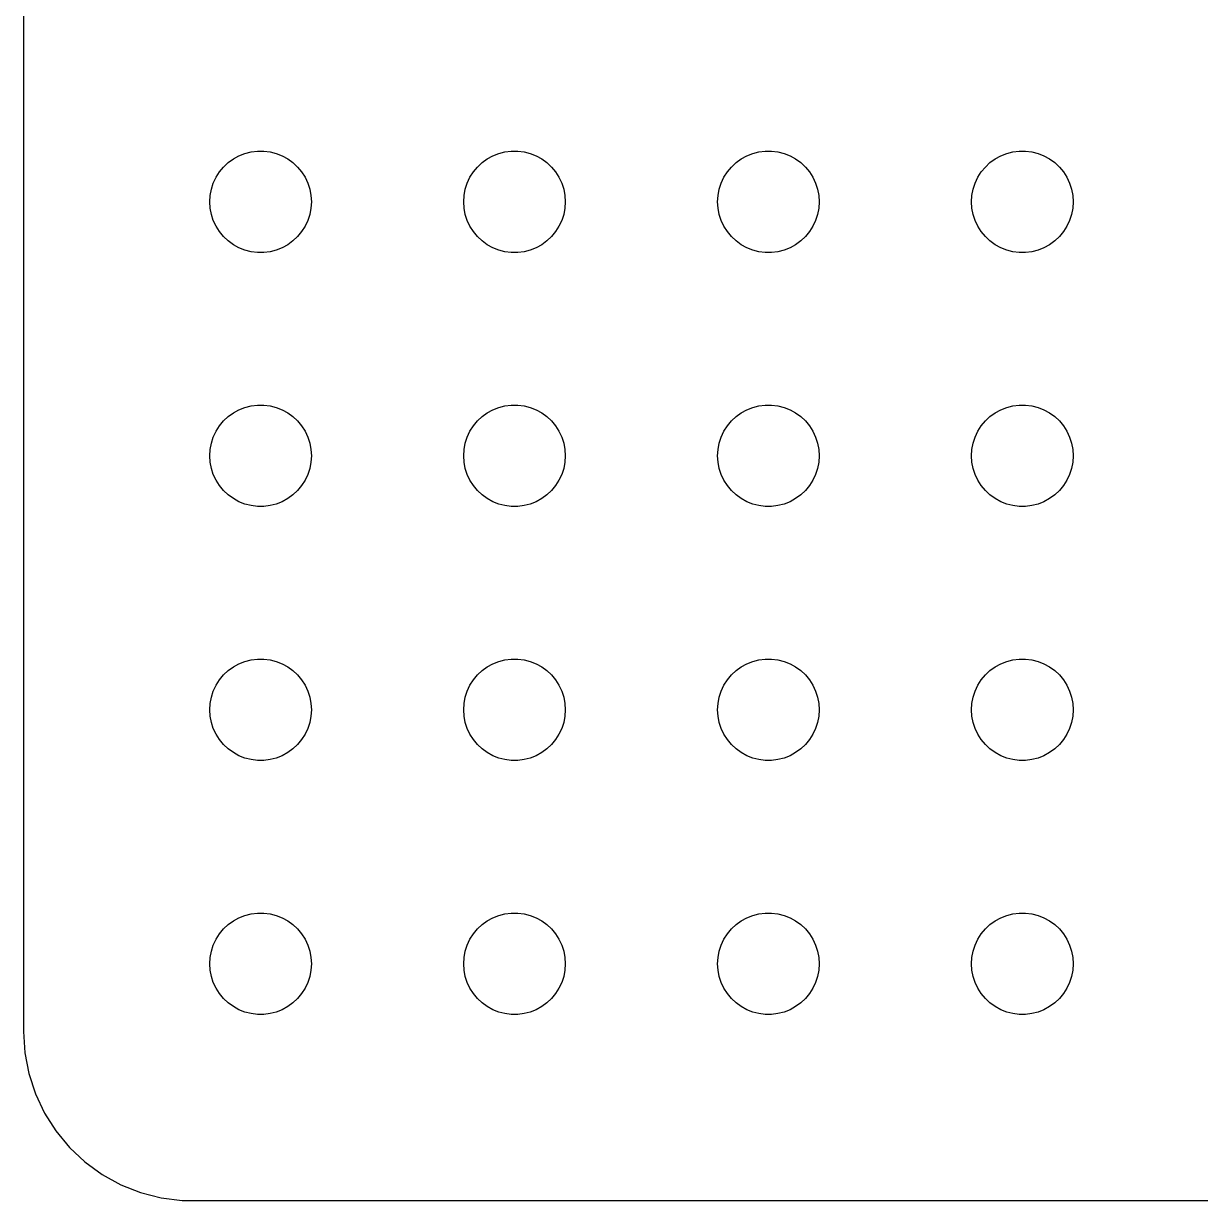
# Model space of a CAD drawing. Header units: metres. Extents: x -37 to 37, y 47 to 121.
# Drawn here: x -37 to -2.24, y 47.01 to 81.76 of the extents above; entities that cross this region are included whole.
import ezdxf

# ---------------------------------------------------------------- set-up
doc = ezdxf.new("R2010")
doc.units = ezdxf.units.M

msp = doc.modelspace()

# ---------------------------------------------------------------- linework, layer by layer
for p, q in [((-37, 116), (-37, 52)), ((-30.6387, 77.8573), (-30.4635, 77.9266)), ((-30.4635, 77.9266), (-30.2811, 77.9734)), ((-30.2811, 77.9734), (-30.0942, 77.9971)), ((-30.0942, 77.9971), (-29.9058, 77.9971)), ((-29.9058, 77.9971), (-29.7189, 77.9734)), ((-29.7189, 77.9734), (-29.5365, 77.9266)), ((-29.5365, 77.9266), (-29.3613, 77.8573)), ((-23.1387, 77.8573), (-22.9635, 77.9266)), ((-22.9635, 77.9266), (-22.7811, 77.9734)), ((-22.7811, 77.9734), (-22.5942, 77.9971)), ((-22.5942, 77.9971), (-22.4058, 77.9971)), ((-22.4058, 77.9971), (-22.2189, 77.9734)), ((-22.2189, 77.9734), (-22.0365, 77.9266)), ((-22.0365, 77.9266), (-21.8613, 77.8573)), ((-15.6387, 77.8573), (-15.4635, 77.9266)), ((-15.4635, 77.9266), (-15.2811, 77.9734)), ((-15.2811, 77.9734), (-15.0942, 77.9971)), ((-15.0942, 77.9971), (-14.9058, 77.9971)), ((-14.9058, 77.9971), (-14.7189, 77.9734)), ((-14.7189, 77.9734), (-14.5365, 77.9266)), ((-14.5365, 77.9266), (-14.3613, 77.8573)), ((-8.13866, 77.8573), (-7.96352, 77.9266)), ((-7.96352, 77.9266), (-7.78107, 77.9734)), ((-7.78107, 77.9734), (-7.59418, 77.9971)), ((-7.59418, 77.9971), (-7.40581, 77.9971)), ((-7.40581, 77.9971), (-7.21892, 77.9734)), ((-7.21892, 77.9734), (-7.03647, 77.9266)), ((-7.03647, 77.9266), (-6.86133, 77.8573)), ((-31.2135, 77.3817), (-31.0934, 77.5268)), ((-31.0934, 77.5268), (-30.9561, 77.6558)), ((-30.9561, 77.6558), (-30.8037, 77.7665)), ((-30.8037, 77.7665), (-30.6387, 77.8573)), ((-29.3613, 77.8573), (-29.1963, 77.7665)), ((-29.1963, 77.7665), (-29.0439, 77.6558)), ((-29.0439, 77.6558), (-28.9065, 77.5268)), ((-28.9065, 77.5268), (-28.7865, 77.3817)), ((-23.7135, 77.3817), (-23.5934, 77.5268)), ((-23.5934, 77.5268), (-23.4561, 77.6558)), ((-23.4561, 77.6558), (-23.3037, 77.7665)), ((-23.3037, 77.7665), (-23.1387, 77.8573)), ((-21.8613, 77.8573), (-21.6963, 77.7665)), ((-21.6963, 77.7665), (-21.5439, 77.6558)), ((-21.5439, 77.6558), (-21.4065, 77.5268)), ((-21.4065, 77.5268), (-21.2865, 77.3817)), ((-16.2135, 77.3817), (-16.0934, 77.5268)), ((-16.0934, 77.5268), (-15.9561, 77.6558)), ((-15.9561, 77.6558), (-15.8037, 77.7665)), ((-15.8037, 77.7665), (-15.6387, 77.8573)), ((-14.3613, 77.8573), (-14.1963, 77.7665)), ((-14.1963, 77.7665), (-14.0439, 77.6558)), ((-14.0439, 77.6558), (-13.9065, 77.5268)), ((-13.9065, 77.5268), (-13.7865, 77.3817)), ((-8.71352, 77.3817), (-8.59344, 77.5268)), ((-8.59344, 77.5268), (-8.45613, 77.6558)), ((-8.45613, 77.6558), (-8.30373, 77.7665)), ((-8.30373, 77.7665), (-8.13866, 77.8573)), ((-6.86133, 77.8573), (-6.69626, 77.7665)), ((-6.69626, 77.7665), (-6.54385, 77.6558)), ((-6.54385, 77.6558), (-6.40654, 77.5268)), ((-6.40654, 77.5268), (-6.28647, 77.3817)), ((-31.3947, 77.0522), (-31.3145, 77.2226)), ((-31.3145, 77.2226), (-31.2135, 77.3817)), ((-28.7865, 77.3817), (-28.6855, 77.2226)), ((-28.6855, 77.2226), (-28.6053, 77.0522)), ((-23.8947, 77.0522), (-23.8145, 77.2226)), ((-23.8145, 77.2226), (-23.7135, 77.3817)), ((-21.2865, 77.3817), (-21.1855, 77.2226)), ((-21.1855, 77.2226), (-21.1053, 77.0522)), ((-16.3947, 77.0522), (-16.3145, 77.2226)), ((-16.3145, 77.2226), (-16.2135, 77.3817)), ((-13.7865, 77.3817), (-13.6855, 77.2226)), ((-13.6855, 77.2226), (-13.6053, 77.0522)), ((-8.89465, 77.0522), (-8.81445, 77.2226)), ((-8.81445, 77.2226), (-8.71352, 77.3817)), ((-6.28647, 77.3817), (-6.18553, 77.2226)), ((-6.18553, 77.2226), (-6.10533, 77.0522)), ((-31.4882, 76.688), (-31.4529, 76.873)), ((-31.4529, 76.873), (-31.3947, 77.0522)), ((-28.6053, 77.0522), (-28.5471, 76.873)), ((-28.5471, 76.873), (-28.5118, 76.688)), ((-23.9882, 76.688), (-23.9529, 76.873)), ((-23.9529, 76.873), (-23.8947, 77.0522)), ((-21.1053, 77.0522), (-21.0471, 76.873)), ((-21.0471, 76.873), (-21.0118, 76.688)), ((-16.4882, 76.688), (-16.4529, 76.873)), ((-16.4529, 76.873), (-16.3947, 77.0522)), ((-13.6053, 77.0522), (-13.5471, 76.873)), ((-13.5471, 76.873), (-13.5118, 76.688)), ((-8.98816, 76.688), (-8.95287, 76.873)), ((-8.95287, 76.873), (-8.89465, 77.0522)), ((-6.10533, 77.0522), (-6.04712, 76.873)), ((-6.04712, 76.873), (-6.01183, 76.688)), ((-31.5, 76.5), (-31.4882, 76.688)), ((-31.4882, 76.312), (-31.5, 76.5)), ((-28.5118, 76.688), (-28.5, 76.5)), ((-28.5, 76.5), (-28.5118, 76.312)), ((-24, 76.5), (-23.9882, 76.688)), ((-23.9882, 76.312), (-24, 76.5)), ((-21.0118, 76.688), (-21, 76.5)), ((-21, 76.5), (-21.0118, 76.312)), ((-16.5, 76.5), (-16.4882, 76.688)), ((-16.4882, 76.312), (-16.5, 76.5)), ((-13.5118, 76.688), (-13.5, 76.5)), ((-13.5, 76.5), (-13.5118, 76.312)), ((-9, 76.5), (-8.98816, 76.688)), ((-8.98816, 76.312), (-9, 76.5)), ((-6.01183, 76.688), (-6, 76.5)), ((-6, 76.5), (-6.01183, 76.312)), ((-31.4529, 76.127), (-31.4882, 76.312)), ((-31.3947, 75.9478), (-31.4529, 76.127)), ((-28.5471, 76.127), (-28.6053, 75.9478)), ((-28.5118, 76.312), (-28.5471, 76.127)), ((-23.9529, 76.127), (-23.9882, 76.312)), ((-23.8947, 75.9478), (-23.9529, 76.127)), ((-21.0471, 76.127), (-21.1053, 75.9478)), ((-21.0118, 76.312), (-21.0471, 76.127)), ((-16.4529, 76.127), (-16.4882, 76.312)), ((-16.3947, 75.9478), (-16.4529, 76.127)), ((-13.5471, 76.127), (-13.6053, 75.9478)), ((-13.5118, 76.312), (-13.5471, 76.127)), ((-8.95287, 76.127), (-8.98816, 76.312)), ((-8.89465, 75.9478), (-8.95287, 76.127)), ((-6.04712, 76.127), (-6.10533, 75.9478)), ((-6.01183, 76.312), (-6.04712, 76.127)), ((-31.3145, 75.7774), (-31.3947, 75.9478)), ((-31.2135, 75.6183), (-31.3145, 75.7774)), ((-28.6855, 75.7774), (-28.7865, 75.6183)), ((-28.6053, 75.9478), (-28.6855, 75.7774)), ((-23.8145, 75.7774), (-23.8947, 75.9478)), ((-23.7135, 75.6183), (-23.8145, 75.7774)), ((-21.1855, 75.7774), (-21.2865, 75.6183)), ((-21.1053, 75.9478), (-21.1855, 75.7774)), ((-16.3145, 75.7774), (-16.3947, 75.9478)), ((-16.2135, 75.6183), (-16.3145, 75.7774)), ((-13.6855, 75.7774), (-13.7865, 75.6183)), ((-13.6053, 75.9478), (-13.6855, 75.7774)), ((-8.81445, 75.7774), (-8.89465, 75.9478)), ((-8.71352, 75.6183), (-8.81445, 75.7774)), ((-6.18553, 75.7774), (-6.28647, 75.6183)), ((-6.10533, 75.9478), (-6.18553, 75.7774)), ((-31.0934, 75.4732), (-31.2135, 75.6183)), ((-30.9561, 75.3442), (-31.0934, 75.4732)), ((-28.9065, 75.4732), (-29.0439, 75.3442)), ((-28.7865, 75.6183), (-28.9065, 75.4732)), ((-23.5934, 75.4732), (-23.7135, 75.6183)), ((-23.4561, 75.3442), (-23.5934, 75.4732)), ((-21.4065, 75.4732), (-21.5439, 75.3442)), ((-21.2865, 75.6183), (-21.4065, 75.4732)), ((-16.0934, 75.4732), (-16.2135, 75.6183)), ((-15.9561, 75.3442), (-16.0934, 75.4732)), ((-13.9065, 75.4732), (-14.0439, 75.3442)), ((-13.7865, 75.6183), (-13.9065, 75.4732)), ((-8.59344, 75.4732), (-8.71352, 75.6183)), ((-8.45613, 75.3442), (-8.59344, 75.4732)), ((-6.40654, 75.4732), (-6.54385, 75.3442)), ((-6.28647, 75.6183), (-6.40654, 75.4732)), ((-30.8037, 75.2335), (-30.9561, 75.3442)), ((-30.6387, 75.1428), (-30.8037, 75.2335)), ((-30.4635, 75.0734), (-30.6387, 75.1428)), ((-29.3613, 75.1428), (-29.5365, 75.0734)), ((-29.1963, 75.2335), (-29.3613, 75.1428)), ((-29.0439, 75.3442), (-29.1963, 75.2335)), ((-23.3037, 75.2335), (-23.4561, 75.3442)), ((-23.1387, 75.1428), (-23.3037, 75.2335)), ((-22.9635, 75.0734), (-23.1387, 75.1428)), ((-21.8613, 75.1428), (-22.0365, 75.0734)), ((-21.6963, 75.2335), (-21.8613, 75.1428)), ((-21.5439, 75.3442), (-21.6963, 75.2335)), ((-15.8037, 75.2335), (-15.9561, 75.3442)), ((-15.6387, 75.1428), (-15.8037, 75.2335)), ((-15.4635, 75.0734), (-15.6387, 75.1428)), ((-14.3613, 75.1428), (-14.5365, 75.0734)), ((-14.1963, 75.2335), (-14.3613, 75.1428)), ((-14.0439, 75.3442), (-14.1963, 75.2335)), ((-8.30373, 75.2335), (-8.45613, 75.3442)), ((-8.13866, 75.1428), (-8.30373, 75.2335)), ((-7.96352, 75.0734), (-8.13866, 75.1428)), ((-6.86133, 75.1428), (-7.03647, 75.0734)), ((-6.69626, 75.2335), (-6.86133, 75.1428)), ((-6.54385, 75.3442), (-6.69626, 75.2335)), ((-30.2811, 75.0266), (-30.4635, 75.0734)), ((-30.0942, 75.003), (-30.2811, 75.0266)), ((-29.9058, 75.003), (-30.0942, 75.003)), ((-29.7189, 75.0266), (-29.9058, 75.003)), ((-29.5365, 75.0734), (-29.7189, 75.0266)), ((-22.7811, 75.0266), (-22.9635, 75.0734)), ((-22.5942, 75.003), (-22.7811, 75.0266)), ((-22.4058, 75.003), (-22.5942, 75.003)), ((-22.2189, 75.0266), (-22.4058, 75.003)), ((-22.0365, 75.0734), (-22.2189, 75.0266)), ((-15.2811, 75.0266), (-15.4635, 75.0734)), ((-15.0942, 75.003), (-15.2811, 75.0266)), ((-14.9058, 75.003), (-15.0942, 75.003)), ((-14.7189, 75.0266), (-14.9058, 75.003)), ((-14.5365, 75.0734), (-14.7189, 75.0266)), ((-7.78107, 75.0266), (-7.96352, 75.0734)), ((-7.59418, 75.003), (-7.78107, 75.0266)), ((-7.40581, 75.003), (-7.59418, 75.003)), ((-7.21892, 75.0266), (-7.40581, 75.003)), ((-7.03647, 75.0734), (-7.21892, 75.0266)), ((-30.9561, 70.1558), (-30.8037, 70.2665)), ((-30.8037, 70.2665), (-30.6387, 70.3573)), ((-30.6387, 70.3573), (-30.4635, 70.4266)), ((-30.4635, 70.4266), (-30.2811, 70.4734)), ((-30.2811, 70.4734), (-30.0942, 70.4971)), ((-30.0942, 70.4971), (-29.9058, 70.4971)), ((-29.9058, 70.4971), (-29.7189, 70.4734)), ((-29.7189, 70.4734), (-29.5365, 70.4266)), ((-29.5365, 70.4266), (-29.3613, 70.3573)), ((-29.3613, 70.3573), (-29.1963, 70.2665)), ((-29.1963, 70.2665), (-29.0439, 70.1558)), ((-23.4561, 70.1558), (-23.3037, 70.2665)), ((-23.3037, 70.2665), (-23.1387, 70.3573)), ((-23.1387, 70.3573), (-22.9635, 70.4266)), ((-22.9635, 70.4266), (-22.7811, 70.4734)), ((-22.7811, 70.4734), (-22.5942, 70.4971)), ((-22.5942, 70.4971), (-22.4058, 70.4971)), ((-22.4058, 70.4971), (-22.2189, 70.4734)), ((-22.2189, 70.4734), (-22.0365, 70.4266)), ((-22.0365, 70.4266), (-21.8613, 70.3573)), ((-21.8613, 70.3573), (-21.6963, 70.2665)), ((-21.6963, 70.2665), (-21.5439, 70.1558)), ((-15.9561, 70.1558), (-15.8037, 70.2665)), ((-15.8037, 70.2665), (-15.6387, 70.3573)), ((-15.6387, 70.3573), (-15.4635, 70.4266)), ((-15.4635, 70.4266), (-15.2811, 70.4734)), ((-15.2811, 70.4734), (-15.0942, 70.4971)), ((-15.0942, 70.4971), (-14.9058, 70.4971)), ((-14.9058, 70.4971), (-14.7189, 70.4734)), ((-14.7189, 70.4734), (-14.5365, 70.4266)), ((-14.5365, 70.4266), (-14.3613, 70.3573)), ((-14.3613, 70.3573), (-14.1963, 70.2665)), ((-14.1963, 70.2665), (-14.0439, 70.1558)), ((-8.45613, 70.1558), (-8.30373, 70.2665)), ((-8.30373, 70.2665), (-8.13866, 70.3573)), ((-8.13866, 70.3573), (-7.96352, 70.4266)), ((-7.96352, 70.4266), (-7.78107, 70.4734)), ((-7.78107, 70.4734), (-7.59418, 70.4971)), ((-7.59418, 70.4971), (-7.40581, 70.4971)), ((-7.40581, 70.4971), (-7.21892, 70.4734)), ((-7.21892, 70.4734), (-7.03647, 70.4266)), ((-7.03647, 70.4266), (-6.86133, 70.3573)), ((-6.86133, 70.3573), (-6.69626, 70.2665)), ((-6.69626, 70.2665), (-6.54385, 70.1558)), ((-31.3145, 69.7226), (-31.2135, 69.8817)), ((-31.2135, 69.8817), (-31.0934, 70.0268)), ((-31.0934, 70.0268), (-30.9561, 70.1558)), ((-29.0439, 70.1558), (-28.9065, 70.0268)), ((-28.9065, 70.0268), (-28.7865, 69.8817)), ((-28.7865, 69.8817), (-28.6855, 69.7226)), ((-23.8145, 69.7226), (-23.7135, 69.8817)), ((-23.7135, 69.8817), (-23.5934, 70.0268)), ((-23.5934, 70.0268), (-23.4561, 70.1558)), ((-21.5439, 70.1558), (-21.4065, 70.0268)), ((-21.4065, 70.0268), (-21.2865, 69.8817)), ((-21.2865, 69.8817), (-21.1855, 69.7226)), ((-16.3145, 69.7226), (-16.2135, 69.8817)), ((-16.2135, 69.8817), (-16.0934, 70.0268)), ((-16.0934, 70.0268), (-15.9561, 70.1558)), ((-14.0439, 70.1558), (-13.9065, 70.0268)), ((-13.9065, 70.0268), (-13.7865, 69.8817)), ((-13.7865, 69.8817), (-13.6855, 69.7226)), ((-8.81445, 69.7226), (-8.71352, 69.8817)), ((-8.71352, 69.8817), (-8.59344, 70.0268)), ((-8.59344, 70.0268), (-8.45613, 70.1558)), ((-6.54385, 70.1558), (-6.40654, 70.0268)), ((-6.40654, 70.0268), (-6.28647, 69.8817)), ((-6.28647, 69.8817), (-6.18553, 69.7226)), ((-31.4529, 69.373), (-31.3947, 69.5522)), ((-31.3947, 69.5522), (-31.3145, 69.7226)), ((-28.6855, 69.7226), (-28.6053, 69.5522)), ((-28.6053, 69.5522), (-28.5471, 69.373)), ((-23.9529, 69.373), (-23.8947, 69.5522)), ((-23.8947, 69.5522), (-23.8145, 69.7226)), ((-21.1855, 69.7226), (-21.1053, 69.5522)), ((-21.1053, 69.5522), (-21.0471, 69.373)), ((-16.4529, 69.373), (-16.3947, 69.5522)), ((-16.3947, 69.5522), (-16.3145, 69.7226)), ((-13.6855, 69.7226), (-13.6053, 69.5522)), ((-13.6053, 69.5522), (-13.5471, 69.373)), ((-8.95287, 69.373), (-8.89465, 69.5522)), ((-8.89465, 69.5522), (-8.81445, 69.7226)), ((-6.18553, 69.7226), (-6.10533, 69.5522)), ((-6.10533, 69.5522), (-6.04712, 69.373)), ((-31.5, 69), (-31.4882, 69.188)), ((-31.4882, 69.188), (-31.4529, 69.373)), ((-28.5471, 69.373), (-28.5118, 69.188)), ((-28.5118, 69.188), (-28.5, 69)), ((-24, 69), (-23.9882, 69.188)), ((-23.9882, 69.188), (-23.9529, 69.373)), ((-21.0471, 69.373), (-21.0118, 69.188)), ((-21.0118, 69.188), (-21, 69)), ((-16.5, 69), (-16.4882, 69.188)), ((-16.4882, 69.188), (-16.4529, 69.373)), ((-13.5471, 69.373), (-13.5118, 69.188)), ((-13.5118, 69.188), (-13.5, 69)), ((-9, 69), (-8.98816, 69.188)), ((-8.98816, 69.188), (-8.95287, 69.373)), ((-6.04712, 69.373), (-6.01183, 69.188)), ((-6.01183, 69.188), (-6, 69)), ((-31.4882, 68.812), (-31.5, 69)), ((-28.5, 69), (-28.5118, 68.812)), ((-23.9882, 68.812), (-24, 69)), ((-21, 69), (-21.0118, 68.812)), ((-16.4882, 68.812), (-16.5, 69)), ((-13.5, 69), (-13.5118, 68.812)), ((-8.98816, 68.812), (-9, 69)), ((-6, 69), (-6.01183, 68.812)), ((-31.4529, 68.627), (-31.4882, 68.812)), ((-31.3947, 68.4478), (-31.4529, 68.627)), ((-28.5471, 68.627), (-28.6053, 68.4478)), ((-28.5118, 68.812), (-28.5471, 68.627)), ((-23.9529, 68.627), (-23.9882, 68.812)), ((-23.8947, 68.4478), (-23.9529, 68.627)), ((-21.0471, 68.627), (-21.1053, 68.4478)), ((-21.0118, 68.812), (-21.0471, 68.627)), ((-16.4529, 68.627), (-16.4882, 68.812)), ((-16.3947, 68.4478), (-16.4529, 68.627)), ((-13.5471, 68.627), (-13.6053, 68.4478)), ((-13.5118, 68.812), (-13.5471, 68.627)), ((-8.95287, 68.627), (-8.98816, 68.812)), ((-8.89465, 68.4478), (-8.95287, 68.627)), ((-6.04712, 68.627), (-6.10533, 68.4478)), ((-6.01183, 68.812), (-6.04712, 68.627)), ((-31.3145, 68.2774), (-31.3947, 68.4478)), ((-31.2135, 68.1183), (-31.3145, 68.2774)), ((-28.6855, 68.2774), (-28.7865, 68.1183)), ((-28.6053, 68.4478), (-28.6855, 68.2774)), ((-23.8145, 68.2774), (-23.8947, 68.4478)), ((-23.7135, 68.1183), (-23.8145, 68.2774)), ((-21.1855, 68.2774), (-21.2865, 68.1183)), ((-21.1053, 68.4478), (-21.1855, 68.2774)), ((-16.3145, 68.2774), (-16.3947, 68.4478)), ((-16.2135, 68.1183), (-16.3145, 68.2774)), ((-13.6855, 68.2774), (-13.7865, 68.1183)), ((-13.6053, 68.4478), (-13.6855, 68.2774)), ((-8.81445, 68.2774), (-8.89465, 68.4478)), ((-8.71352, 68.1183), (-8.81445, 68.2774)), ((-6.18553, 68.2774), (-6.28647, 68.1183)), ((-6.10533, 68.4478), (-6.18553, 68.2774)), ((-31.0934, 67.9732), (-31.2135, 68.1183)), ((-30.9561, 67.8442), (-31.0934, 67.9732)), ((-30.8037, 67.7335), (-30.9561, 67.8442)), ((-29.0439, 67.8442), (-29.1963, 67.7335)), ((-28.9065, 67.9732), (-29.0439, 67.8442)), ((-28.7865, 68.1183), (-28.9065, 67.9732)), ((-23.5934, 67.9732), (-23.7135, 68.1183)), ((-23.4561, 67.8442), (-23.5934, 67.9732)), ((-23.3037, 67.7335), (-23.4561, 67.8442)), ((-21.5439, 67.8442), (-21.6963, 67.7335)), ((-21.4065, 67.9732), (-21.5439, 67.8442)), ((-21.2865, 68.1183), (-21.4065, 67.9732)), ((-16.0934, 67.9732), (-16.2135, 68.1183)), ((-15.9561, 67.8442), (-16.0934, 67.9732)), ((-15.8037, 67.7335), (-15.9561, 67.8442)), ((-14.0439, 67.8442), (-14.1963, 67.7335)), ((-13.9065, 67.9732), (-14.0439, 67.8442)), ((-13.7865, 68.1183), (-13.9065, 67.9732)), ((-8.59344, 67.9732), (-8.71352, 68.1183)), ((-8.45613, 67.8442), (-8.59344, 67.9732)), ((-8.30373, 67.7335), (-8.45613, 67.8442)), ((-6.54385, 67.8442), (-6.69626, 67.7335)), ((-6.40654, 67.9732), (-6.54385, 67.8442)), ((-6.28647, 68.1183), (-6.40654, 67.9732)), ((-30.6387, 67.6428), (-30.8037, 67.7335)), ((-30.4635, 67.5734), (-30.6387, 67.6428)), ((-30.2811, 67.5266), (-30.4635, 67.5734)), ((-30.0942, 67.503), (-30.2811, 67.5266)), ((-29.9058, 67.503), (-30.0942, 67.503)), ((-29.7189, 67.5266), (-29.9058, 67.503)), ((-29.5365, 67.5734), (-29.7189, 67.5266)), ((-29.3613, 67.6428), (-29.5365, 67.5734)), ((-29.1963, 67.7335), (-29.3613, 67.6428)), ((-23.1387, 67.6428), (-23.3037, 67.7335)), ((-22.9635, 67.5734), (-23.1387, 67.6428)), ((-22.7811, 67.5266), (-22.9635, 67.5734)), ((-22.5942, 67.503), (-22.7811, 67.5266)), ((-22.4058, 67.503), (-22.5942, 67.503)), ((-22.2189, 67.5266), (-22.4058, 67.503)), ((-22.0365, 67.5734), (-22.2189, 67.5266)), ((-21.8613, 67.6428), (-22.0365, 67.5734)), ((-21.6963, 67.7335), (-21.8613, 67.6428)), ((-15.6387, 67.6428), (-15.8037, 67.7335)), ((-15.4635, 67.5734), (-15.6387, 67.6428)), ((-15.2811, 67.5266), (-15.4635, 67.5734)), ((-15.0942, 67.503), (-15.2811, 67.5266)), ((-14.9058, 67.503), (-15.0942, 67.503)), ((-14.7189, 67.5266), (-14.9058, 67.503)), ((-14.5365, 67.5734), (-14.7189, 67.5266)), ((-14.3613, 67.6428), (-14.5365, 67.5734)), ((-14.1963, 67.7335), (-14.3613, 67.6428)), ((-8.13866, 67.6428), (-8.30373, 67.7335)), ((-7.96352, 67.5734), (-8.13866, 67.6428)), ((-7.78107, 67.5266), (-7.96352, 67.5734)), ((-7.59418, 67.503), (-7.78107, 67.5266)), ((-7.40581, 67.503), (-7.59418, 67.503)), ((-7.21892, 67.5266), (-7.40581, 67.503)), ((-7.03647, 67.5734), (-7.21892, 67.5266)), ((-6.86133, 67.6428), (-7.03647, 67.5734)), ((-6.69626, 67.7335), (-6.86133, 67.6428)), ((-30.6387, 62.8573), (-30.4635, 62.9266)), ((-30.4635, 62.9266), (-30.2811, 62.9734)), ((-30.2811, 62.9734), (-30.0942, 62.997)), ((-30.0942, 62.997), (-29.9058, 62.997)), ((-29.9058, 62.997), (-29.7189, 62.9734)), ((-29.7189, 62.9734), (-29.5365, 62.9266)), ((-29.5365, 62.9266), (-29.3613, 62.8573)), ((-23.1387, 62.8573), (-22.9635, 62.9266)), ((-22.9635, 62.9266), (-22.7811, 62.9734)), ((-22.7811, 62.9734), (-22.5942, 62.997)), ((-22.5942, 62.997), (-22.4058, 62.997)), ((-22.4058, 62.997), (-22.2189, 62.9734)), ((-22.2189, 62.9734), (-22.0365, 62.9266)), ((-22.0365, 62.9266), (-21.8613, 62.8573)), ((-15.6387, 62.8573), (-15.4635, 62.9266)), ((-15.4635, 62.9266), (-15.2811, 62.9734)), ((-15.2811, 62.9734), (-15.0942, 62.997)), ((-15.0942, 62.997), (-14.9058, 62.997)), ((-14.9058, 62.997), (-14.7189, 62.9734)), ((-14.7189, 62.9734), (-14.5365, 62.9266)), ((-14.5365, 62.9266), (-14.3613, 62.8573)), ((-8.13866, 62.8573), (-7.96352, 62.9266)), ((-7.96352, 62.9266), (-7.78107, 62.9734)), ((-7.78107, 62.9734), (-7.59418, 62.997)), ((-7.59418, 62.997), (-7.40581, 62.997)), ((-7.40581, 62.997), (-7.21892, 62.9734)), ((-7.21892, 62.9734), (-7.03647, 62.9266)), ((-7.03647, 62.9266), (-6.86133, 62.8573)), ((-31.0934, 62.5268), (-30.9561, 62.6558)), ((-30.9561, 62.6558), (-30.8037, 62.7665)), ((-30.8037, 62.7665), (-30.6387, 62.8573)), ((-29.3613, 62.8573), (-29.1963, 62.7665)), ((-29.1963, 62.7665), (-29.0439, 62.6558)), ((-29.0439, 62.6558), (-28.9065, 62.5268)), ((-23.5934, 62.5268), (-23.4561, 62.6558)), ((-23.4561, 62.6558), (-23.3037, 62.7665)), ((-23.3037, 62.7665), (-23.1387, 62.8573)), ((-21.8613, 62.8573), (-21.6963, 62.7665)), ((-21.6963, 62.7665), (-21.5439, 62.6558)), ((-21.5439, 62.6558), (-21.4065, 62.5268)), ((-16.0934, 62.5268), (-15.9561, 62.6558)), ((-15.9561, 62.6558), (-15.8037, 62.7665)), ((-15.8037, 62.7665), (-15.6387, 62.8573)), ((-14.3613, 62.8573), (-14.1963, 62.7665)), ((-14.1963, 62.7665), (-14.0439, 62.6558)), ((-14.0439, 62.6558), (-13.9065, 62.5268)), ((-8.59344, 62.5268), (-8.45613, 62.6558)), ((-8.45613, 62.6558), (-8.30373, 62.7665)), ((-8.30373, 62.7665), (-8.13866, 62.8573)), ((-6.86133, 62.8573), (-6.69626, 62.7665)), ((-6.69626, 62.7665), (-6.54385, 62.6558)), ((-6.54385, 62.6558), (-6.40654, 62.5268)), ((-31.3947, 62.0522), (-31.3145, 62.2226)), ((-31.3145, 62.2226), (-31.2135, 62.3817)), ((-31.2135, 62.3817), (-31.0934, 62.5268)), ((-28.9065, 62.5268), (-28.7865, 62.3817)), ((-28.7865, 62.3817), (-28.6855, 62.2226)), ((-28.6855, 62.2226), (-28.6053, 62.0522)), ((-23.8947, 62.0522), (-23.8145, 62.2226)), ((-23.8145, 62.2226), (-23.7135, 62.3817)), ((-23.7135, 62.3817), (-23.5934, 62.5268)), ((-21.4065, 62.5268), (-21.2865, 62.3817)), ((-21.2865, 62.3817), (-21.1855, 62.2226)), ((-21.1855, 62.2226), (-21.1053, 62.0522)), ((-16.3947, 62.0522), (-16.3145, 62.2226)), ((-16.3145, 62.2226), (-16.2135, 62.3817)), ((-16.2135, 62.3817), (-16.0934, 62.5268)), ((-13.9065, 62.5268), (-13.7865, 62.3817)), ((-13.7865, 62.3817), (-13.6855, 62.2226)), ((-13.6855, 62.2226), (-13.6053, 62.0522)), ((-8.89465, 62.0522), (-8.81445, 62.2226)), ((-8.81445, 62.2226), (-8.71352, 62.3817)), ((-8.71352, 62.3817), (-8.59344, 62.5268)), ((-6.40654, 62.5268), (-6.28647, 62.3817)), ((-6.28647, 62.3817), (-6.18553, 62.2226)), ((-6.18553, 62.2226), (-6.10533, 62.0522)), ((-31.4882, 61.688), (-31.4529, 61.873)), ((-31.4529, 61.873), (-31.3947, 62.0522)), ((-28.6053, 62.0522), (-28.5471, 61.873)), ((-28.5471, 61.873), (-28.5118, 61.688)), ((-23.9882, 61.688), (-23.9529, 61.873)), ((-23.9529, 61.873), (-23.8947, 62.0522)), ((-21.1053, 62.0522), (-21.0471, 61.873)), ((-21.0471, 61.873), (-21.0118, 61.688)), ((-16.4882, 61.688), (-16.4529, 61.873)), ((-16.4529, 61.873), (-16.3947, 62.0522)), ((-13.6053, 62.0522), (-13.5471, 61.873)), ((-13.5471, 61.873), (-13.5118, 61.688)), ((-8.98816, 61.688), (-8.95287, 61.873)), ((-8.95287, 61.873), (-8.89465, 62.0522)), ((-6.10533, 62.0522), (-6.04712, 61.873)), ((-6.04712, 61.873), (-6.01183, 61.688)), ((-31.5, 61.5), (-31.4882, 61.688)), ((-28.5118, 61.688), (-28.5, 61.5)), ((-24, 61.5), (-23.9882, 61.688)), ((-21.0118, 61.688), (-21, 61.5)), ((-16.5, 61.5), (-16.4882, 61.688)), ((-13.5118, 61.688), (-13.5, 61.5)), ((-9, 61.5), (-8.98816, 61.688)), ((-6.01183, 61.688), (-6, 61.5)), ((-31.4882, 61.312), (-31.5, 61.5)), ((-31.4529, 61.127), (-31.4882, 61.312)), ((-28.5118, 61.312), (-28.5471, 61.127)), ((-28.5, 61.5), (-28.5118, 61.312)), ((-23.9882, 61.312), (-24, 61.5)), ((-23.9529, 61.127), (-23.9882, 61.312)), ((-21.0118, 61.312), (-21.0471, 61.127)), ((-21, 61.5), (-21.0118, 61.312)), ((-16.4882, 61.312), (-16.5, 61.5)), ((-16.4529, 61.127), (-16.4882, 61.312)), ((-13.5118, 61.312), (-13.5471, 61.127)), ((-13.5, 61.5), (-13.5118, 61.312)), ((-8.98816, 61.312), (-9, 61.5)), ((-8.95287, 61.127), (-8.98816, 61.312)), ((-6.01183, 61.312), (-6.04712, 61.127)), ((-6, 61.5), (-6.01183, 61.312)), ((-31.3947, 60.9478), (-31.4529, 61.127)), ((-31.3145, 60.7774), (-31.3947, 60.9478)), ((-28.6053, 60.9478), (-28.6855, 60.7774)), ((-28.5471, 61.127), (-28.6053, 60.9478)), ((-23.8947, 60.9478), (-23.9529, 61.127)), ((-23.8145, 60.7774), (-23.8947, 60.9478)), ((-21.1053, 60.9478), (-21.1855, 60.7774)), ((-21.0471, 61.127), (-21.1053, 60.9478)), ((-16.3947, 60.9478), (-16.4529, 61.127)), ((-16.3145, 60.7774), (-16.3947, 60.9478)), ((-13.6053, 60.9478), (-13.6855, 60.7774)), ((-13.5471, 61.127), (-13.6053, 60.9478)), ((-8.89465, 60.9478), (-8.95287, 61.127)), ((-8.81445, 60.7774), (-8.89465, 60.9478)), ((-6.10533, 60.9478), (-6.18553, 60.7774)), ((-6.04712, 61.127), (-6.10533, 60.9478)), ((-31.2135, 60.6183), (-31.3145, 60.7774)), ((-31.0934, 60.4732), (-31.2135, 60.6183)), ((-28.7865, 60.6183), (-28.9065, 60.4732)), ((-28.6855, 60.7774), (-28.7865, 60.6183)), ((-23.7135, 60.6183), (-23.8145, 60.7774)), ((-23.5934, 60.4732), (-23.7135, 60.6183)), ((-21.2865, 60.6183), (-21.4065, 60.4732)), ((-21.1855, 60.7774), (-21.2865, 60.6183)), ((-16.2135, 60.6183), (-16.3145, 60.7774)), ((-16.0934, 60.4732), (-16.2135, 60.6183)), ((-13.7865, 60.6183), (-13.9065, 60.4732)), ((-13.6855, 60.7774), (-13.7865, 60.6183)), ((-8.71352, 60.6183), (-8.81445, 60.7774)), ((-8.59344, 60.4732), (-8.71352, 60.6183)), ((-6.28647, 60.6183), (-6.40654, 60.4732)), ((-6.18553, 60.7774), (-6.28647, 60.6183)), ((-30.9561, 60.3442), (-31.0934, 60.4732)), ((-30.8037, 60.2335), (-30.9561, 60.3442)), ((-30.6387, 60.1428), (-30.8037, 60.2335)), ((-30.4635, 60.0734), (-30.6387, 60.1428)), ((-29.3613, 60.1428), (-29.5365, 60.0734)), ((-29.1963, 60.2335), (-29.3613, 60.1428)), ((-29.0439, 60.3442), (-29.1963, 60.2335)), ((-28.9065, 60.4732), (-29.0439, 60.3442)), ((-23.4561, 60.3442), (-23.5934, 60.4732)), ((-23.3037, 60.2335), (-23.4561, 60.3442)), ((-23.1387, 60.1428), (-23.3037, 60.2335)), ((-22.9635, 60.0734), (-23.1387, 60.1428)), ((-21.8613, 60.1428), (-22.0365, 60.0734)), ((-21.6963, 60.2335), (-21.8613, 60.1428)), ((-21.5439, 60.3442), (-21.6963, 60.2335)), ((-21.4065, 60.4732), (-21.5439, 60.3442)), ((-15.9561, 60.3442), (-16.0934, 60.4732)), ((-15.8037, 60.2335), (-15.9561, 60.3442)), ((-15.6387, 60.1428), (-15.8037, 60.2335)), ((-15.4635, 60.0734), (-15.6387, 60.1428)), ((-14.3613, 60.1428), (-14.5365, 60.0734)), ((-14.1963, 60.2335), (-14.3613, 60.1428)), ((-14.0439, 60.3442), (-14.1963, 60.2335)), ((-13.9065, 60.4732), (-14.0439, 60.3442)), ((-8.45613, 60.3442), (-8.59344, 60.4732)), ((-8.30373, 60.2335), (-8.45613, 60.3442)), ((-8.13866, 60.1428), (-8.30373, 60.2335)), ((-7.96352, 60.0734), (-8.13866, 60.1428)), ((-6.86133, 60.1428), (-7.03647, 60.0734)), ((-6.69626, 60.2335), (-6.86133, 60.1428)), ((-6.54385, 60.3442), (-6.69626, 60.2335)), ((-6.40654, 60.4732), (-6.54385, 60.3442)), ((-30.2811, 60.0266), (-30.4635, 60.0734)), ((-30.0942, 60.003), (-30.2811, 60.0266)), ((-29.9058, 60.003), (-30.0942, 60.003)), ((-29.7189, 60.0266), (-29.9058, 60.003)), ((-29.5365, 60.0734), (-29.7189, 60.0266)), ((-22.7811, 60.0266), (-22.9635, 60.0734)), ((-22.5942, 60.003), (-22.7811, 60.0266)), ((-22.4058, 60.003), (-22.5942, 60.003)), ((-22.2189, 60.0266), (-22.4058, 60.003)), ((-22.0365, 60.0734), (-22.2189, 60.0266)), ((-15.2811, 60.0266), (-15.4635, 60.0734)), ((-15.0942, 60.003), (-15.2811, 60.0266)), ((-14.9058, 60.003), (-15.0942, 60.003)), ((-14.7189, 60.0266), (-14.9058, 60.003)), ((-14.5365, 60.0734), (-14.7189, 60.0266)), ((-7.78107, 60.0266), (-7.96352, 60.0734)), ((-7.59418, 60.003), (-7.78107, 60.0266)), ((-7.40581, 60.003), (-7.59418, 60.003)), ((-7.21892, 60.0266), (-7.40581, 60.003)), ((-7.03647, 60.0734), (-7.21892, 60.0266)), ((-30.8037, 55.2665), (-30.6387, 55.3573)), ((-30.6387, 55.3573), (-30.4635, 55.4266)), ((-30.4635, 55.4266), (-30.2811, 55.4734)), ((-30.2811, 55.4734), (-30.0942, 55.497)), ((-30.0942, 55.497), (-29.9058, 55.497)), ((-29.9058, 55.497), (-29.7189, 55.4734)), ((-29.7189, 55.4734), (-29.5365, 55.4266)), ((-29.5365, 55.4266), (-29.3613, 55.3573)), ((-29.3613, 55.3573), (-29.1963, 55.2665)), ((-23.3037, 55.2665), (-23.1387, 55.3573)), ((-23.1387, 55.3573), (-22.9635, 55.4266)), ((-22.9635, 55.4266), (-22.7811, 55.4734)), ((-22.7811, 55.4734), (-22.5942, 55.497)), ((-22.5942, 55.497), (-22.4058, 55.497)), ((-22.4058, 55.497), (-22.2189, 55.4734)), ((-22.2189, 55.4734), (-22.0365, 55.4266)), ((-22.0365, 55.4266), (-21.8613, 55.3573)), ((-21.8613, 55.3573), (-21.6963, 55.2665)), ((-15.8037, 55.2665), (-15.6387, 55.3573)), ((-15.6387, 55.3573), (-15.4635, 55.4266)), ((-15.4635, 55.4266), (-15.2811, 55.4734)), ((-15.2811, 55.4734), (-15.0942, 55.497)), ((-15.0942, 55.497), (-14.9058, 55.497)), ((-14.9058, 55.497), (-14.7189, 55.4734)), ((-14.7189, 55.4734), (-14.5365, 55.4266)), ((-14.5365, 55.4266), (-14.3613, 55.3573)), ((-14.3613, 55.3573), (-14.1963, 55.2665)), ((-8.30373, 55.2665), (-8.13866, 55.3573)), ((-8.13866, 55.3573), (-7.96352, 55.4266)), ((-7.96352, 55.4266), (-7.78107, 55.4734)), ((-7.78107, 55.4734), (-7.59418, 55.497)), ((-7.59418, 55.497), (-7.40581, 55.497)), ((-7.40581, 55.497), (-7.21892, 55.4734)), ((-7.21892, 55.4734), (-7.03647, 55.4266)), ((-7.03647, 55.4266), (-6.86133, 55.3573)), ((-6.86133, 55.3573), (-6.69626, 55.2665)), ((-31.2135, 54.8817), (-31.0934, 55.0268)), ((-31.0934, 55.0268), (-30.9561, 55.1558)), ((-30.9561, 55.1558), (-30.8037, 55.2665)), ((-29.1963, 55.2665), (-29.0439, 55.1558)), ((-29.0439, 55.1558), (-28.9065, 55.0268)), ((-28.9065, 55.0268), (-28.7865, 54.8817)), ((-23.7135, 54.8817), (-23.5934, 55.0268)), ((-23.5934, 55.0268), (-23.4561, 55.1558)), ((-23.4561, 55.1558), (-23.3037, 55.2665)), ((-21.6963, 55.2665), (-21.5439, 55.1558)), ((-21.5439, 55.1558), (-21.4065, 55.0268)), ((-21.4065, 55.0268), (-21.2865, 54.8817)), ((-16.2135, 54.8817), (-16.0934, 55.0268)), ((-16.0934, 55.0268), (-15.9561, 55.1558)), ((-15.9561, 55.1558), (-15.8037, 55.2665)), ((-14.1963, 55.2665), (-14.0439, 55.1558)), ((-14.0439, 55.1558), (-13.9065, 55.0268)), ((-13.9065, 55.0268), (-13.7865, 54.8817)), ((-8.71352, 54.8817), (-8.59344, 55.0268)), ((-8.59344, 55.0268), (-8.45613, 55.1558)), ((-8.45613, 55.1558), (-8.30373, 55.2665)), ((-6.69626, 55.2665), (-6.54385, 55.1558)), ((-6.54385, 55.1558), (-6.40654, 55.0268)), ((-6.40654, 55.0268), (-6.28647, 54.8817)), ((-31.3947, 54.5522), (-31.3145, 54.7226)), ((-31.3145, 54.7226), (-31.2135, 54.8817)), ((-28.7865, 54.8817), (-28.6855, 54.7226)), ((-28.6855, 54.7226), (-28.6053, 54.5522)), ((-23.8947, 54.5522), (-23.8145, 54.7226)), ((-23.8145, 54.7226), (-23.7135, 54.8817)), ((-21.2865, 54.8817), (-21.1855, 54.7226)), ((-21.1855, 54.7226), (-21.1053, 54.5522)), ((-16.3947, 54.5522), (-16.3145, 54.7226)), ((-16.3145, 54.7226), (-16.2135, 54.8817)), ((-13.7865, 54.8817), (-13.6855, 54.7226)), ((-13.6855, 54.7226), (-13.6053, 54.5522)), ((-8.89465, 54.5522), (-8.81445, 54.7226)), ((-8.81445, 54.7226), (-8.71352, 54.8817)), ((-6.28647, 54.8817), (-6.18553, 54.7226)), ((-6.18553, 54.7226), (-6.10533, 54.5522)), ((-31.4882, 54.188), (-31.4529, 54.373)), ((-31.4529, 54.373), (-31.3947, 54.5522)), ((-28.6053, 54.5522), (-28.5471, 54.373)), ((-28.5471, 54.373), (-28.5118, 54.188)), ((-23.9882, 54.188), (-23.9529, 54.373)), ((-23.9529, 54.373), (-23.8947, 54.5522)), ((-21.1053, 54.5522), (-21.0471, 54.373)), ((-21.0471, 54.373), (-21.0118, 54.188)), ((-16.4882, 54.188), (-16.4529, 54.373)), ((-16.4529, 54.373), (-16.3947, 54.5522)), ((-13.6053, 54.5522), (-13.5471, 54.373)), ((-13.5471, 54.373), (-13.5118, 54.188)), ((-8.98816, 54.188), (-8.95287, 54.373)), ((-8.95287, 54.373), (-8.89465, 54.5522)), ((-6.10533, 54.5522), (-6.04712, 54.373)), ((-6.04712, 54.373), (-6.01183, 54.188)), ((-31.5, 54), (-31.4882, 54.188)), ((-31.4882, 53.812), (-31.5, 54)), ((-28.5118, 54.188), (-28.5, 54)), ((-28.5, 54), (-28.5118, 53.812)), ((-24, 54), (-23.9882, 54.188)), ((-23.9882, 53.812), (-24, 54)), ((-21.0118, 54.188), (-21, 54)), ((-21, 54), (-21.0118, 53.812)), ((-16.5, 54), (-16.4882, 54.188)), ((-16.4882, 53.812), (-16.5, 54)), ((-13.5118, 54.188), (-13.5, 54)), ((-13.5, 54), (-13.5118, 53.812)), ((-9, 54), (-8.98816, 54.188)), ((-8.98816, 53.812), (-9, 54)), ((-6.01183, 54.188), (-6, 54)), ((-6, 54), (-6.01183, 53.812)), ((-31.4529, 53.627), (-31.4882, 53.812)), ((-31.3947, 53.4478), (-31.4529, 53.627)), ((-28.5471, 53.627), (-28.6053, 53.4478)), ((-28.5118, 53.812), (-28.5471, 53.627)), ((-23.9529, 53.627), (-23.9882, 53.812)), ((-23.8947, 53.4478), (-23.9529, 53.627)), ((-21.0471, 53.627), (-21.1053, 53.4478)), ((-21.0118, 53.812), (-21.0471, 53.627)), ((-16.4529, 53.627), (-16.4882, 53.812)), ((-16.3947, 53.4478), (-16.4529, 53.627)), ((-13.5471, 53.627), (-13.6053, 53.4478)), ((-13.5118, 53.812), (-13.5471, 53.627)), ((-8.95287, 53.627), (-8.98816, 53.812)), ((-8.89465, 53.4478), (-8.95287, 53.627)), ((-6.04712, 53.627), (-6.10533, 53.4478)), ((-6.01183, 53.812), (-6.04712, 53.627)), ((-31.3145, 53.2774), (-31.3947, 53.4478)), ((-31.2135, 53.1183), (-31.3145, 53.2774)), ((-28.6855, 53.2774), (-28.7865, 53.1183)), ((-28.6053, 53.4478), (-28.6855, 53.2774)), ((-23.8145, 53.2774), (-23.8947, 53.4478)), ((-23.7135, 53.1183), (-23.8145, 53.2774)), ((-21.1855, 53.2774), (-21.2865, 53.1183)), ((-21.1053, 53.4478), (-21.1855, 53.2774)), ((-16.3145, 53.2774), (-16.3947, 53.4478)), ((-16.2135, 53.1183), (-16.3145, 53.2774)), ((-13.6855, 53.2774), (-13.7865, 53.1183)), ((-13.6053, 53.4478), (-13.6855, 53.2774)), ((-8.81445, 53.2774), (-8.89465, 53.4478)), ((-8.71352, 53.1183), (-8.81445, 53.2774)), ((-6.18553, 53.2774), (-6.28647, 53.1183)), ((-6.10533, 53.4478), (-6.18553, 53.2774)), ((-31.0934, 52.9732), (-31.2135, 53.1183)), ((-30.9561, 52.8442), (-31.0934, 52.9732)), ((-30.8037, 52.7335), (-30.9561, 52.8442)), ((-29.0439, 52.8442), (-29.1963, 52.7335)), ((-28.9065, 52.9732), (-29.0439, 52.8442)), ((-28.7865, 53.1183), (-28.9065, 52.9732)), ((-23.5934, 52.9732), (-23.7135, 53.1183)), ((-23.4561, 52.8442), (-23.5934, 52.9732)), ((-23.3037, 52.7335), (-23.4561, 52.8442)), ((-21.5439, 52.8442), (-21.6963, 52.7335)), ((-21.4065, 52.9732), (-21.5439, 52.8442)), ((-21.2865, 53.1183), (-21.4065, 52.9732)), ((-16.0934, 52.9732), (-16.2135, 53.1183)), ((-15.9561, 52.8442), (-16.0934, 52.9732)), ((-15.8037, 52.7335), (-15.9561, 52.8442)), ((-14.0439, 52.8442), (-14.1963, 52.7335)), ((-13.9065, 52.9732), (-14.0439, 52.8442)), ((-13.7865, 53.1183), (-13.9065, 52.9732)), ((-8.59344, 52.9732), (-8.71352, 53.1183)), ((-8.45613, 52.8442), (-8.59344, 52.9732)), ((-8.30373, 52.7335), (-8.45613, 52.8442)), ((-6.54385, 52.8442), (-6.69626, 52.7335)), ((-6.40654, 52.9732), (-6.54385, 52.8442)), ((-6.28647, 53.1183), (-6.40654, 52.9732)), ((-30.6387, 52.6428), (-30.8037, 52.7335)), ((-30.4635, 52.5734), (-30.6387, 52.6428)), ((-30.2811, 52.5266), (-30.4635, 52.5734)), ((-30.0942, 52.503), (-30.2811, 52.5266)), ((-29.9058, 52.503), (-30.0942, 52.503)), ((-29.7189, 52.5266), (-29.9058, 52.503)), ((-29.5365, 52.5734), (-29.7189, 52.5266)), ((-29.3613, 52.6428), (-29.5365, 52.5734)), ((-29.1963, 52.7335), (-29.3613, 52.6428)), ((-23.1387, 52.6428), (-23.3037, 52.7335)), ((-22.9635, 52.5734), (-23.1387, 52.6428)), ((-22.7811, 52.5266), (-22.9635, 52.5734)), ((-22.5942, 52.503), (-22.7811, 52.5266)), ((-22.4058, 52.503), (-22.5942, 52.503)), ((-22.2189, 52.5266), (-22.4058, 52.503)), ((-22.0365, 52.5734), (-22.2189, 52.5266)), ((-21.8613, 52.6428), (-22.0365, 52.5734)), ((-21.6963, 52.7335), (-21.8613, 52.6428)), ((-15.6387, 52.6428), (-15.8037, 52.7335)), ((-15.4635, 52.5734), (-15.6387, 52.6428)), ((-15.2811, 52.5266), (-15.4635, 52.5734)), ((-15.0942, 52.503), (-15.2811, 52.5266)), ((-14.9058, 52.503), (-15.0942, 52.503)), ((-14.7189, 52.5266), (-14.9058, 52.503)), ((-14.5365, 52.5734), (-14.7189, 52.5266)), ((-14.3613, 52.6428), (-14.5365, 52.5734)), ((-14.1963, 52.7335), (-14.3613, 52.6428)), ((-8.13866, 52.6428), (-8.30373, 52.7335)), ((-7.96352, 52.5734), (-8.13866, 52.6428)), ((-7.78107, 52.5266), (-7.96352, 52.5734)), ((-7.59418, 52.503), (-7.78107, 52.5266)), ((-7.40581, 52.503), (-7.59418, 52.503)), ((-7.21892, 52.5266), (-7.40581, 52.503)), ((-7.03647, 52.5734), (-7.21892, 52.5266)), ((-6.86133, 52.6428), (-7.03647, 52.5734)), ((-6.69626, 52.7335), (-6.86133, 52.6428)), ((-37, 52), (-36.9606, 51.3733)), ((-36.9606, 51.3733), (-36.8429, 50.7566)), ((-36.8429, 50.7566), (-36.6489, 50.1594)), ((-36.6489, 50.1594), (-36.3815, 49.5912)), ((-36.3815, 49.5912), (-36.0451, 49.0611)), ((-36.0451, 49.0611), (-35.6448, 48.5773)), ((-35.6448, 48.5773), (-35.1871, 48.1474)), ((-35.1871, 48.1474), (-34.6791, 47.7784)), ((-34.6791, 47.7784), (-34.1289, 47.4759)), ((-34.1289, 47.4759), (-33.5451, 47.2447)), ((-33.5451, 47.2447), (-32.9369, 47.0886)), ((-32.9369, 47.0886), (-32.3139, 47.0099)), ((-32.3139, 47.0099), (32.3139, 47.0099))]:
    msp.add_line(p, q)

doc.saveas('drawing.dxf')
